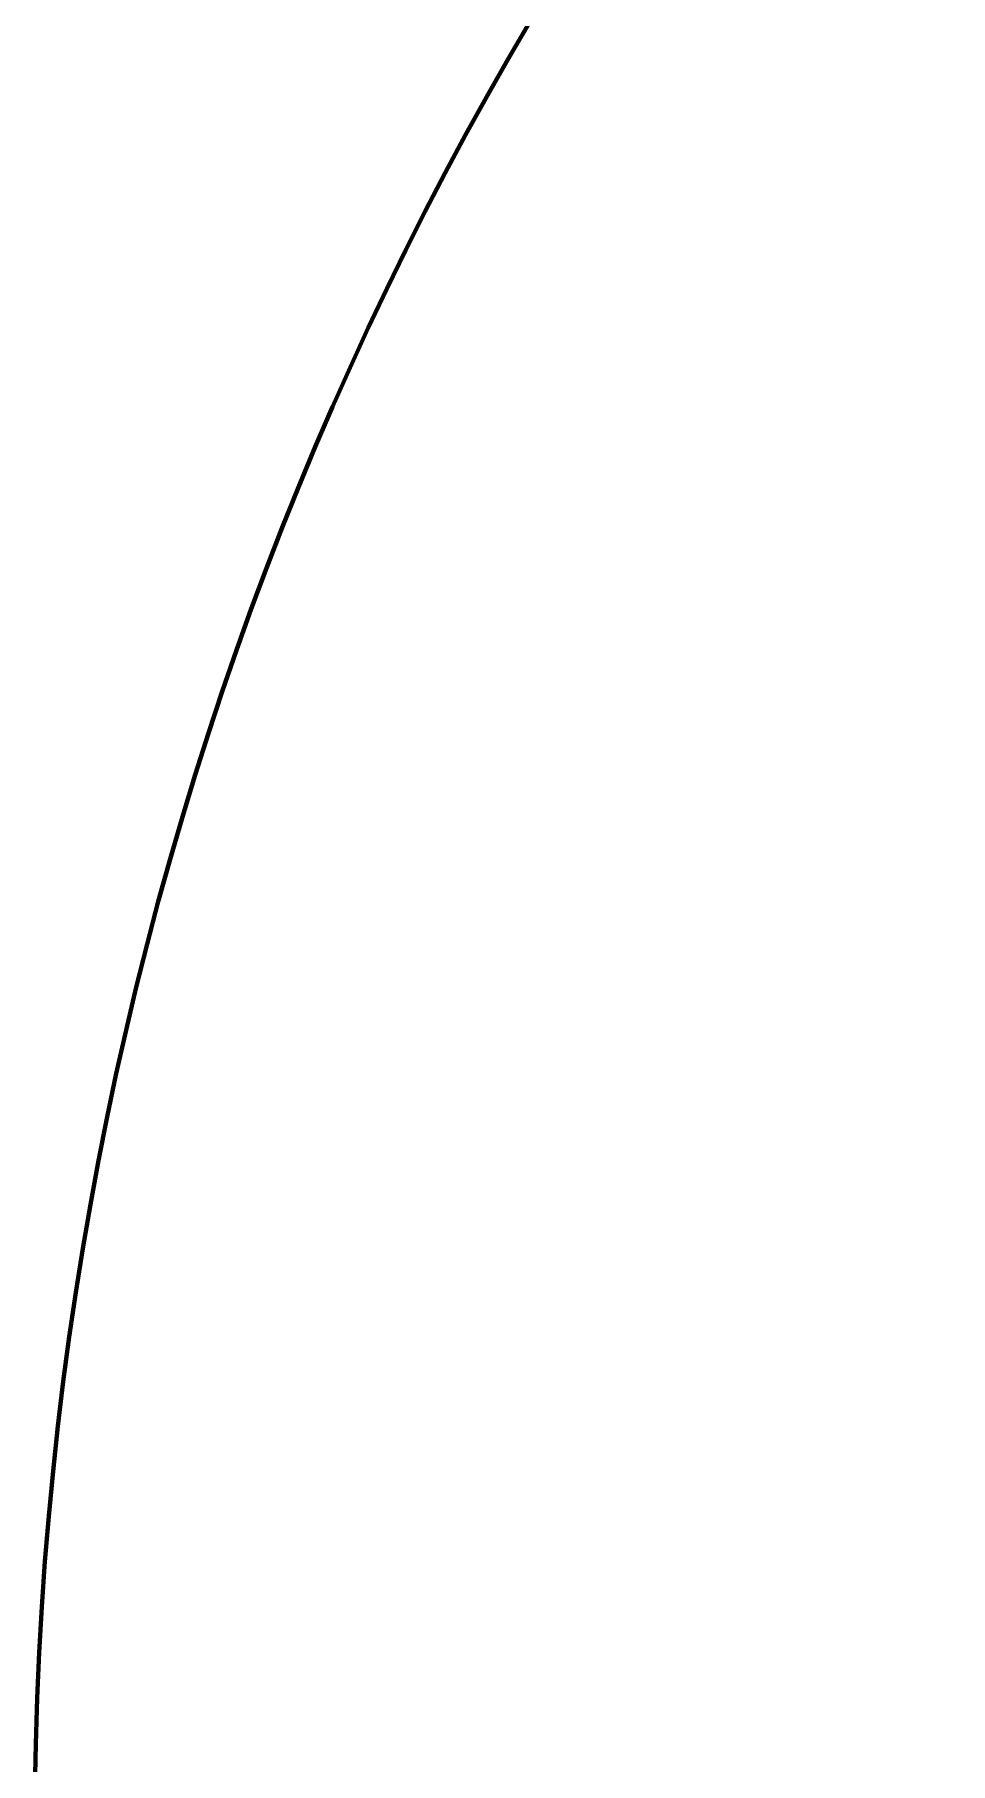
# Model space of a CAD drawing. Header units: millimetres. Extents: x -14278 to 101222, y -22378 to 34603.
# Drawn here: x -14151 to -6844, y 6693 to 20494 of the extents above; entities that cross this region are included whole.
import ezdxf
from ezdxf.enums import TextEntityAlignment as Align

# ---------------------------------------------------------------- set-up
doc = ezdxf.new("R2010")
doc.units = ezdxf.units.MM
doc.header["$MEASUREMENT"] = 0
for name, color, linetype in [('NewA-Ee_30_60-M_Pavements', 7, 'Continuous'), ('NewA-SL-M_SpacesExternal', 7, 'Continuous'), ('NewA-Zz_50_10_70-P_BoundarySiteRed', 7, 'Continuous')]:
    doc.layers.add(name, color=color, linetype=linetype)
doc.styles.add('GENERATED_STYLE_1', font='')
doc.styles.get('GENERATED_STYLE_1').set_extended_font_data('Arial')

# ---------------------------------------------------------------- blocks, each defined once
blk = doc.blocks.new('BUILDING SITE_Site_28_1', base_point=(-3334, -767))
at = {"layer": 'NewA-SL-M_SpacesExternal', "color": 253, "linetype": 'Continuous', "lineweight": 13}
for start, end in [(121.331, 152.6898), (152.6898, 178.8327)]:
    blk.add_arc((14340, 6112), 28491, start, end, dxfattribs=at)
at = {"layer": 'NewA-SL-M_SpacesExternal', "color": 5, "lineweight": 70, "style": 'GENERATED_STYLE_1'}
for tag, height, p in [('ROOM_NAME', 200, (-3334, -459)), ('ROOM_NUMBER', 150, (-3334, -762)), ('adj_text', 150, (-3334, -998))]:
    blk.add_attdef(tag, text='', height=height, dxfattribs=at).set_placement(p, align=Align.TOP_CENTER)
blk = doc.blocks.new('Mesh_1_1', base_point=(14340, 34603))
at = {"layer": 'NewA-Ee_30_60-M_Pavements', "color": 254, "linetype": 'Continuous', "lineweight": 13, "flags": 128}
blk.add_lwpolyline([(14340, 34603, -0.414214), (42831, 6112, -0.414214), (14340, -22378, -0.414214), (-14151, 6112, -0.414214)], format="xyb", close=True, dxfattribs=at)

msp = doc.modelspace()

# ---------------------------------------------------------------- linework, layer by layer
at = {"layer": 'NewA-Zz_50_10_70-P_BoundarySiteRed', "color": 1, "linetype": 'Continuous', "lineweight": 140}
msp.add_circle((14339.9, 6112.3), 28490.7, dxfattribs=at)

# ---------------------------------------------------------------- block references
at = {"layer": 'NewA-Ee_30_60-M_Pavements', "color": 254, "lineweight": 13}
msp.add_blockref('Mesh_1_1', (14339.9, 34603), dxfattribs=at)
at = {"layer": 'NewA-SL-M_SpacesExternal', "linetype": 'Continuous'}
msp.add_blockref('BUILDING SITE_Site_28_1', (-3334.4, -767), dxfattribs=at)

doc.saveas('drawing.dxf')
